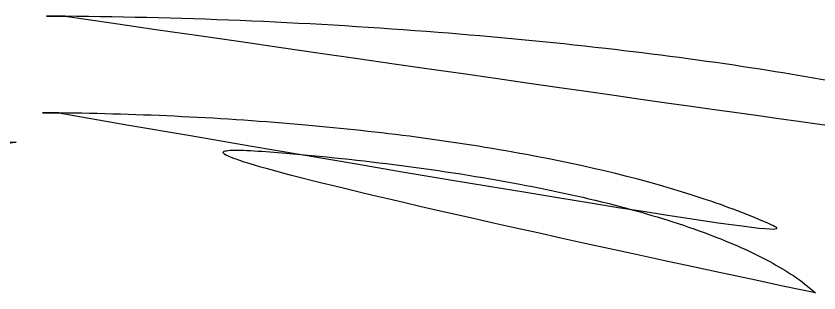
# Model space of a CAD drawing. Extents: x 16296660632 to 16296672714, y -37409619871 to -37409617455.
# Drawn here: x 16296672002.61 to 16296672014.49, y -37409617783.97 to -37409617779.86 of the extents above; entities that cross this region are included whole.
import ezdxf

# ---------------------------------------------------------------- set-up
doc = ezdxf.new("R2010")
doc.units = 0
doc.header["$LTSCALE"] = 10
doc.header["$MEASUREMENT"] = 0
doc.layers.get('0').update_dxf_attribs({"linetype": 'CONTINUOUS'})

msp = doc.modelspace()

# ---------------------------------------------------------------- linework, layer by layer
at = {"color": 7, "linetype": 'Continuous'}
for centre, radius, start, end in [((16296672002.60285, -37409617861.115784), 81.255348, 89.48090002, 89.994208), ((16296672002.61478, -37409617832.773613), 51.480124, 89.3027555, 90.004262)]:
    msp.add_arc(centre, radius, start, end, dxfattribs=at)
for points, knots in [([(16296672003.339041, -37409617779.863777), (16296672005.180031, -37409617779.880676), (16296672007.851419, -37409617779.994507), (16296672011.238529, -37409617780.317551), (16296672013.3929, -37409617780.599716), (16296672015.186251, -37409617780.912453), (16296672016.430389, -37409617781.206444), (16296672017.206551, -37409617781.468063), (16296672017.62945, -37409617781.65519), (16296672017.941669, -37409617781.849243), (16296672018.09333, -37409617782.006439), (16296672018.13986, -37409617782.086479)], [0, 0, 0, 0, 0.364935618, 0.529428162, 0.674362878, 0.795484575, 0.890216563, 0.927351797, 0.957723766, 0.981648665, 1, 1, 1, 1]), ([(16296672003.241211, -37409617781.297287), (16296672004.460039, -37409617781.31218), (16296672006.77994, -37409617781.420761), (16296672009.974791, -37409617781.827133), (16296672012.28002, -37409617782.366302), (16296672013.74054, -37409617782.914902), (16296672014.33173, -37409617783.21402), (16296672014.587469, -37409617783.371361)], [0, 0, 0, 0, 0.314322044, 0.598164377, 0.829744346, 0.922572648, 1, 1, 1, 1]), ([(16296672002.61055, -37409617781.729462), (16296672001.29681, -37409617781.729462), (16296671998.79912, -37409617781.826683), (16296671995.812189, -37409617782.195007), (16296671993.73538, -37409617782.647957), (16296671992.492689, -37409617783.022926), (16296671991.513941, -37409617783.438721), (16296671990.978939, -37409617783.781082), (16296671990.77796, -37409617783.965843)], [0, 0, 0, 0, 0.32313324, 0.61415359, 0.738791937, 0.845638563, 0.932853223, 1, 1, 1, 1]), ([(16296672014.44314, -37409617783.965843), (16296672014.242161, -37409617783.781082), (16296672013.70715, -37409617783.438721), (16296672012.728411, -37409617783.022926), (16296672011.48572, -37409617782.647957), (16296672009.408911, -37409617782.195007), (16296672006.42197, -37409617781.826683), (16296672003.92429, -37409617781.729462), (16296672002.61055, -37409617781.729462)], [0, 0, 0, 0, 0.067146778, 0.154361437, 0.261208063, 0.38584641, 0.67686676, 1, 1, 1, 1])]:
    msp.add_open_spline(points, degree=3, knots=knots, dxfattribs=at)

doc.saveas('drawing.dxf')
